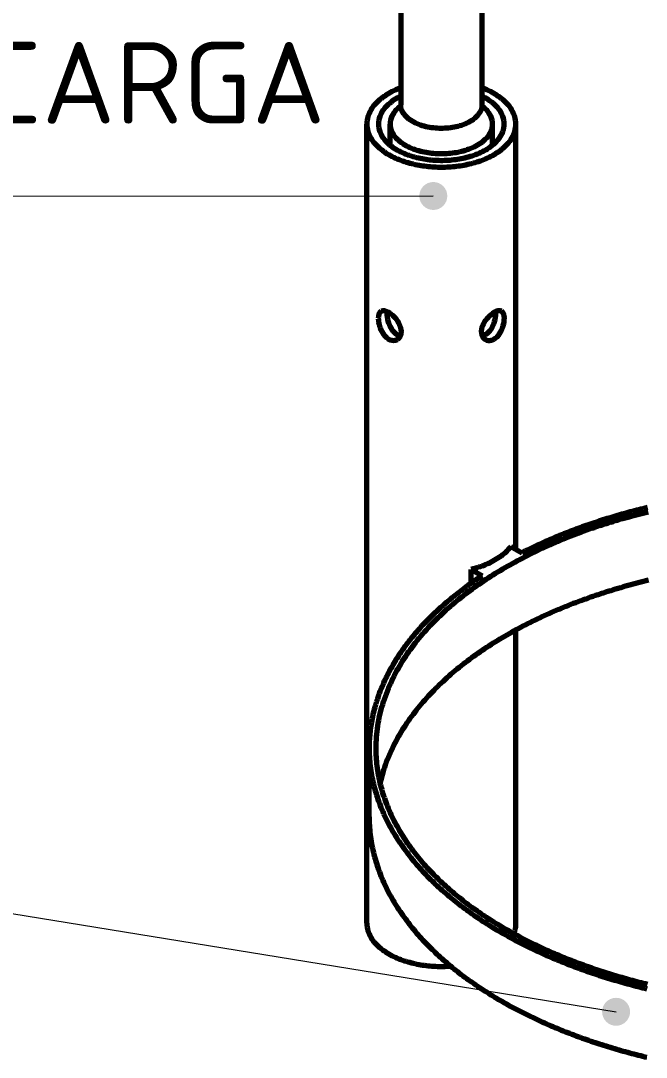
# Model space of a CAD drawing. Header units: millimetres. Extents: x 0 to 594, y 0 to 420.
# Drawn here: x 148.91 to 175.74, y 190.17 to 234.64 of the extents above; entities that cross this region are included whole.
import ezdxf
from ezdxf.enums import TextEntityAlignment as Align

# ---------------------------------------------------------------- set-up
doc = ezdxf.new("R2010")
doc.units = ezdxf.units.MM
for name, color, linetype, lineweight in [('01-VISIBLE', 7, 'CONTINUOUS', 70), ('06-TEXTO', 7, 'CONTINUOUS', 25), ('08-FINA', 5, 'CONTINUOUS', 18)]:
    doc.layers.add(name, color=color, linetype=linetype, lineweight=lineweight)
doc.styles.add('ISO3098', font='isocpeur.ttf')

msp = doc.modelspace()

# ---------------------------------------------------------------- hatches: boundary and pattern name
at = {"layer": '08-FINA'}
h = msp.add_hatch(color=7, dxfattribs=at)
h.dxf.hatch_style = 1
edge = h.paths.add_edge_path()
edge.add_arc((166.606, 227.121), 0.6, 0, 360)
h = msp.add_hatch(color=7, dxfattribs=at)
h.dxf.hatch_style = 1
edge = h.paths.add_edge_path()
edge.add_arc((174.446, 192.121), 0.6, 0, 360)

# ---------------------------------------------------------------- linework, layer by layer
at = {"layer": '01-VISIBLE'}
for p, q in [((165.21, 263.755), (165.21, 231.025)), ((168.69, 263.755), (168.69, 231.025)), ((163.75, 195.916), (163.75, 230.209)), ((164.75, 229.305), (164.75, 230.209)), ((169.15, 229.305), (169.15, 230.209)), ((170.15, 211.95), (170.15, 230.209)), ((169.926, 212.079), (170.399, 211.806)), ((168.229, 211.099), (168.702, 210.826)), ((168.229, 210.506), (168.229, 211.099)), ((170.15, 195.916), (170.15, 208.501)), ((163.853, 200.488), (163.853, 203.428))]:
    msp.add_line(p, q, dxfattribs=at)
for points in [[(165.21, 231.759), (165.135, 231.73), (165.06, 231.7), (164.986, 231.667), (164.912, 231.633), (164.84, 231.598), (164.768, 231.56), (164.698, 231.521), (164.628, 231.48), (164.56, 231.437), (164.493, 231.392), (164.427, 231.345), (164.363, 231.296), (164.301, 231.245), (164.24, 231.191), (164.182, 231.136), (164.126, 231.077), (164.072, 231.017), (164.022, 230.954), (163.974, 230.888), (163.93, 230.821), (163.891, 230.75), (163.855, 230.678), (163.824, 230.603), (163.798, 230.527), (163.777, 230.449), (163.762, 230.37), (163.753, 230.289), (163.75, 230.209)], [(170.15, 230.209), (170.147, 230.289), (170.138, 230.37), (170.123, 230.449), (170.102, 230.527), (170.076, 230.603), (170.045, 230.678), (170.009, 230.75), (169.969, 230.821), (169.925, 230.888), (169.878, 230.954), (169.828, 231.017), (169.774, 231.077), (169.718, 231.136), (169.66, 231.191), (169.599, 231.245), (169.537, 231.296), (169.473, 231.345), (169.407, 231.392), (169.34, 231.437), (169.272, 231.48), (169.202, 231.521), (169.131, 231.56), (169.06, 231.598), (168.987, 231.633), (168.914, 231.667), (168.84, 231.7), (168.765, 231.73), (168.69, 231.759)], [(165.21, 231.401), (165.138, 231.364), (165.067, 231.326), (164.997, 231.285), (164.929, 231.243), (164.862, 231.197), (164.797, 231.15), (164.734, 231.1), (164.673, 231.047), (164.615, 230.991), (164.559, 230.933), (164.506, 230.872), (164.457, 230.808), (164.412, 230.741), (164.372, 230.672), (164.336, 230.599), (164.306, 230.525), (164.282, 230.448), (164.264, 230.369), (164.253, 230.289), (164.25, 230.209)], [(169.65, 230.209), (169.646, 230.289), (169.636, 230.369), (169.618, 230.448), (169.594, 230.525), (169.564, 230.599), (169.528, 230.672), (169.487, 230.741), (169.442, 230.808), (169.393, 230.872), (169.341, 230.933), (169.285, 230.991), (169.226, 231.047), (169.166, 231.1), (169.102, 231.15), (169.037, 231.197), (168.971, 231.243), (168.902, 231.285), (168.833, 231.326), (168.762, 231.364), (168.69, 231.401)], [(165.211, 230.987), (165.144, 230.934), (165.08, 230.878), (165.019, 230.818), (164.963, 230.754), (164.911, 230.686), (164.865, 230.614), (164.825, 230.539), (164.793, 230.46), (164.769, 230.378), (164.755, 230.294), (164.75, 230.209)], [(168.18, 230.315), (168.109, 230.276), (168.037, 230.241), (167.963, 230.208), (167.888, 230.179), (167.811, 230.152), (167.734, 230.128), (167.656, 230.107), (167.578, 230.088), (167.499, 230.072), (167.419, 230.058), (167.339, 230.046), (167.259, 230.037), (167.178, 230.029), (167.098, 230.024), (167.017, 230.021), (166.936, 230.021), (166.856, 230.022), (166.775, 230.026), (166.694, 230.032), (166.614, 230.04), (166.534, 230.05), (166.454, 230.062), (166.375, 230.077), (166.296, 230.094), (166.217, 230.114), (166.14, 230.136), (166.063, 230.161), (165.987, 230.188), (165.912, 230.219), (165.839, 230.252), (165.766, 230.289), (165.696, 230.329), (165.628, 230.372), (165.562, 230.419), (165.5, 230.47), (165.441, 230.525), (165.386, 230.585), (165.337, 230.649), (165.294, 230.717), (165.258, 230.789), (165.232, 230.866), (165.215, 230.945), (165.21, 231.025)], [(168.69, 231.025), (168.684, 230.942), (168.666, 230.861), (168.638, 230.783), (168.601, 230.708), (168.556, 230.639), (168.504, 230.573), (168.447, 230.513), (168.385, 230.457), (168.32, 230.406), (168.251, 230.358), (168.18, 230.315)], [(169.15, 230.209), (169.145, 230.294), (169.13, 230.378), (169.106, 230.46), (169.074, 230.539), (169.035, 230.614), (168.989, 230.686), (168.937, 230.754), (168.88, 230.818), (168.82, 230.878), (168.756, 230.934), (168.689, 230.987)], [(163.75, 230.209), (163.753, 230.128), (163.762, 230.048), (163.777, 229.968), (163.798, 229.89), (163.824, 229.814), (163.855, 229.739), (163.891, 229.666), (163.931, 229.596), (163.975, 229.528), (164.022, 229.463), (164.073, 229.4), (164.126, 229.339), (164.183, 229.281), (164.241, 229.225), (164.302, 229.172), (164.364, 229.12), (164.428, 229.071), (164.494, 229.024), (164.561, 228.979), (164.63, 228.936), (164.699, 228.895), (164.77, 228.856), (164.842, 228.819), (164.914, 228.783), (164.988, 228.749), (165.062, 228.717), (165.137, 228.686), (165.212, 228.657), (165.288, 228.63), (165.365, 228.604), (165.442, 228.579), (165.519, 228.556), (165.597, 228.534), (165.676, 228.514), (165.754, 228.495), (165.833, 228.477), (165.912, 228.461), (165.992, 228.446), (166.071, 228.432), (166.151, 228.42), (166.231, 228.408), (166.312, 228.398), (166.392, 228.389), (166.472, 228.382), (166.553, 228.375), (166.634, 228.37), (166.714, 228.366), (166.795, 228.363), (166.876, 228.362), (166.957, 228.361), (167.038, 228.362), (167.119, 228.364), (167.199, 228.367), (167.28, 228.371), (167.361, 228.376), (167.441, 228.383), (167.522, 228.391), (167.602, 228.4), (167.682, 228.41), (167.763, 228.422), (167.842, 228.435), (167.922, 228.449), (168.001, 228.464), (168.081, 228.48), (168.159, 228.498), (168.238, 228.517), (168.316, 228.538), (168.394, 228.56), (168.471, 228.583), (168.548, 228.608), (168.625, 228.634), (168.701, 228.662), (168.776, 228.692), (168.851, 228.722), (168.925, 228.755), (168.998, 228.789), (169.071, 228.825), (169.142, 228.863), (169.213, 228.902)], [(164.25, 230.209), (164.253, 230.128), (164.264, 230.049), (164.282, 229.97), (164.306, 229.893), (164.336, 229.819), (164.371, 229.747), (164.412, 229.677), (164.457, 229.61), (164.506, 229.547), (164.558, 229.486), (164.613, 229.427), (164.672, 229.372), (164.733, 229.319), (164.795, 229.269), (164.86, 229.222), (164.927, 229.176), (164.995, 229.134), (165.064, 229.093), (165.135, 229.055), (165.207, 229.018), (165.28, 228.984), (165.353, 228.952), (165.428, 228.921), (165.503, 228.893), (165.579, 228.866), (165.655, 228.841), (165.732, 228.817), (165.81, 228.796), (165.888, 228.776), (165.966, 228.757), (166.044, 228.74), (166.123, 228.725), (166.203, 228.711), (166.282, 228.698), (166.362, 228.687), (166.442, 228.678), (166.522, 228.67), (166.602, 228.663), (166.682, 228.658), (166.762, 228.654), (166.843, 228.651), (166.923, 228.65), (167.004, 228.65), (167.084, 228.652), (167.165, 228.655), (167.245, 228.659), (167.325, 228.665), (167.405, 228.672), (167.485, 228.681), (167.565, 228.691), (167.645, 228.702), (167.724, 228.715), (167.803, 228.73), (167.882, 228.746), (167.96, 228.763), (168.039, 228.782), (168.116, 228.803), (168.194, 228.825), (168.271, 228.849), (168.347, 228.875), (168.422, 228.902), (168.497, 228.931), (168.572, 228.962), (168.645, 228.995), (168.717, 229.03), (168.789, 229.067), (168.859, 229.106)], [(164.75, 230.209), (164.754, 230.128), (164.768, 230.047), (164.789, 229.969), (164.819, 229.893), (164.855, 229.821), (164.898, 229.751), (164.945, 229.685), (164.998, 229.623), (165.054, 229.564), (165.114, 229.509), (165.176, 229.457), (165.241, 229.409), (165.309, 229.363), (165.378, 229.32), (165.449, 229.28), (165.521, 229.243), (165.594, 229.208), (165.669, 229.176), (165.745, 229.146), (165.821, 229.118), (165.898, 229.093), (165.976, 229.07), (166.055, 229.048), (166.134, 229.029), (166.213, 229.012), (166.293, 228.996), (166.373, 228.983), (166.454, 228.971), (166.535, 228.961), (166.615, 228.953), (166.697, 228.947), (166.778, 228.942), (166.859, 228.94), (166.94, 228.939), (167.022, 228.939), (167.103, 228.942), (167.184, 228.946), (167.265, 228.952), (167.346, 228.959), (167.427, 228.969), (167.508, 228.98), (167.588, 228.993), (167.668, 229.008), (167.747, 229.025), (167.826, 229.044), (167.905, 229.065), (167.983, 229.087), (168.061, 229.112), (168.137, 229.139), (168.213, 229.169), (168.288, 229.2), (168.362, 229.235), (168.434, 229.271), (168.505, 229.311)], [(168.505, 229.311), (168.576, 229.353), (168.645, 229.399), (168.712, 229.448), (168.776, 229.5), (168.837, 229.556), (168.895, 229.615), (168.949, 229.678), (168.998, 229.744), (169.041, 229.815), (169.079, 229.888), (169.109, 229.965), (169.131, 230.045), (169.145, 230.126), (169.15, 230.209)], [(168.859, 229.106), (168.931, 229.149), (169.001, 229.195), (169.069, 229.243), (169.136, 229.294), (169.2, 229.347), (169.262, 229.403), (169.321, 229.463), (169.376, 229.525), (169.428, 229.59), (169.476, 229.659), (169.52, 229.73), (169.558, 229.805), (169.59, 229.882), (169.616, 229.961), (169.634, 230.043), (169.646, 230.125), (169.65, 230.209)], [(169.213, 228.902), (169.281, 228.943), (169.349, 228.986), (169.416, 229.031), (169.481, 229.078), (169.544, 229.127), (169.606, 229.178), (169.666, 229.232), (169.723, 229.287), (169.779, 229.345), (169.832, 229.406), (169.882, 229.468), (169.928, 229.533), (169.972, 229.601), (170.011, 229.671), (170.046, 229.743), (170.077, 229.817), (170.103, 229.893), (170.123, 229.97), (170.138, 230.049), (170.147, 230.129), (170.15, 230.209)], [(164.364, 222.176), (164.321, 222.14), (164.289, 222.093), (164.268, 222.04), (164.256, 221.984), (164.249, 221.928), (164.247, 221.871)], [(165.064, 220.963), (165.128, 221.012), (165.178, 221.075), (165.212, 221.147), (165.231, 221.225), (165.237, 221.305), (165.23, 221.385), (165.214, 221.464), (165.189, 221.541), (165.157, 221.614), (165.12, 221.685), (165.077, 221.753), (165.03, 221.818), (164.978, 221.88), (164.924, 221.939), (164.865, 221.995), (164.804, 222.046), (164.739, 222.093), (164.67, 222.135), (164.597, 222.169), (164.521, 222.193), (164.441, 222.199), (164.364, 222.176)], [(164.615, 222.162), (164.614, 222.149), (164.613, 222.135), (164.612, 222.122), (164.611, 222.108), (164.611, 222.095), (164.611, 222.081)], [(164.611, 222.081), (164.614, 222.001), (164.623, 221.921), (164.638, 221.842), (164.656, 221.763), (164.68, 221.686), (164.708, 221.611), (164.74, 221.537), (164.778, 221.466), (164.821, 221.398), (164.87, 221.334), (164.924, 221.275), (164.986, 221.223), (165.053, 221.179), (165.127, 221.147), (165.205, 221.129)], [(169.213, 222.125), (169.142, 222.08), (169.075, 222.029), (169.012, 221.974), (168.952, 221.915), (168.897, 221.852), (168.845, 221.786), (168.798, 221.716), (168.757, 221.643), (168.721, 221.567), (168.693, 221.488), (168.673, 221.407), (168.663, 221.323), (168.666, 221.239), (168.684, 221.157), (168.718, 221.081), (168.769, 221.015), (168.835, 220.963)], [(168.859, 221.186), (168.93, 221.235), (168.993, 221.292), (169.049, 221.357), (169.098, 221.427), (169.141, 221.501), (169.178, 221.578), (169.21, 221.658), (169.236, 221.739), (169.258, 221.822), (169.274, 221.906), (169.285, 221.991), (169.289, 222.077), (169.285, 222.162)], [(169.535, 222.176), (169.482, 222.196), (169.426, 222.199), (169.37, 222.191), (169.315, 222.174), (169.263, 222.152), (169.213, 222.125)], [(169.213, 220.982), (169.279, 221.027), (169.34, 221.081), (169.395, 221.14), (169.443, 221.205), (169.486, 221.273), (169.524, 221.344), (169.557, 221.418), (169.586, 221.493), (169.609, 221.57), (169.628, 221.649), (169.642, 221.728), (169.651, 221.809), (169.653, 221.889), (169.646, 221.97), (169.629, 222.048), (169.594, 222.121), (169.535, 222.176)], [(164.247, 221.871), (164.251, 221.787), (164.261, 221.704), (164.278, 221.622), (164.299, 221.541), (164.326, 221.461), (164.357, 221.383), (164.394, 221.308), (164.436, 221.235), (164.484, 221.166), (164.539, 221.102), (164.599, 221.045), (164.667, 220.995), (164.741, 220.955), (164.821, 220.93), (164.904, 220.921), (164.987, 220.932), (165.064, 220.963)], [(168.694, 221.129), (168.723, 221.134), (168.752, 221.141), (168.78, 221.149), (168.807, 221.16), (168.833, 221.173), (168.859, 221.186)], [(168.835, 220.963), (168.896, 220.937), (168.96, 220.923), (169.026, 220.922), (169.091, 220.932), (169.154, 220.953), (169.213, 220.982)], [(164.153, 203.428), (164.154, 203.548), (164.158, 203.668), (164.164, 203.788), (164.171, 203.908), (164.182, 204.028), (164.194, 204.147), (164.209, 204.267), (164.226, 204.386), (164.245, 204.504), (164.266, 204.622), (164.289, 204.74), (164.315, 204.858), (164.343, 204.975), (164.372, 205.091), (164.404, 205.207), (164.438, 205.322), (164.474, 205.437), (164.512, 205.551), (164.551, 205.665), (164.593, 205.777), (164.636, 205.89), (164.682, 206.001), (164.729, 206.111), (164.778, 206.221), (164.828, 206.33), (164.881, 206.438), (164.935, 206.546), (164.99, 206.652), (165.047, 206.758), (165.106, 206.863), (165.166, 206.967), (165.228, 207.07), (165.291, 207.173), (165.355, 207.274), (165.421, 207.374), (165.489, 207.474), (165.557, 207.573), (165.627, 207.671), (165.698, 207.767), (165.77, 207.863), (165.844, 207.959), (165.919, 208.053), (165.994, 208.146), (166.071, 208.238), (166.149, 208.33), (166.228, 208.421), (166.308, 208.51), (166.389, 208.599), (166.471, 208.687), (166.554, 208.774), (166.638, 208.86), (166.723, 208.945), (166.808, 209.03), (166.895, 209.113), (166.982, 209.196), (167.07, 209.278), (167.159, 209.359), (167.248, 209.439), (167.339, 209.518), (167.43, 209.596), (167.522, 209.674), (167.614, 209.751), (167.707, 209.827), (167.801, 209.902), (167.896, 209.976), (167.991, 210.05), (168.086, 210.122), (168.183, 210.194), (168.28, 210.265), (168.377, 210.336), (168.475, 210.405), (168.574, 210.474), (168.673, 210.542), (168.772, 210.609), (168.872, 210.676), (168.973, 210.742), (169.074, 210.807), (169.175, 210.871), (169.277, 210.935), (169.38, 210.998), (169.483, 211.06), (169.586, 211.121), (169.69, 211.182), (169.794, 211.242), (169.898, 211.302), (170.003, 211.36), (170.108, 211.418), (170.214, 211.476), (170.32, 211.532), (170.427, 211.588), (170.533, 211.643), (170.64, 211.698), (170.748, 211.752), (170.855, 211.805), (170.963, 211.858), (171.072, 211.91), (171.18, 211.962), (171.289, 212.012), (171.398, 212.063), (171.508, 212.112), (171.618, 212.161), (171.728, 212.21), (171.838, 212.257), (171.949, 212.304), (172.059, 212.351), (172.171, 212.397), (172.282, 212.442), (172.393, 212.487), (172.505, 212.531), (172.617, 212.575), (172.729, 212.618), (172.842, 212.66), (172.955, 212.702), (173.067, 212.743), (173.18, 212.784), (173.294, 212.824), (173.407, 212.864), (173.521, 212.903), (173.635, 212.941), (173.749, 212.979), (173.863, 213.017), (173.977, 213.054), (174.092, 213.09), (174.207, 213.126), (174.322, 213.161), (174.437, 213.196), (174.552, 213.23), (174.667, 213.264), (174.783, 213.297), (174.898, 213.33), (175.014, 213.362), (175.13, 213.393), (175.246, 213.424), (175.362, 213.455), (175.479, 213.485), (175.595, 213.515), (175.712, 213.544), (175.829, 213.572)], [(175.787, 213.75), (175.696, 213.728), (175.604, 213.706), (175.513, 213.683), (175.422, 213.66), (175.33, 213.637), (175.239, 213.613), (175.148, 213.589), (175.057, 213.565), (174.966, 213.54), (174.876, 213.515), (174.785, 213.49), (174.694, 213.465), (174.604, 213.439), (174.513, 213.413), (174.423, 213.387), (174.333, 213.36), (174.243, 213.333), (174.153, 213.305), (174.063, 213.278), (173.973, 213.25), (173.883, 213.221), (173.793, 213.193), (173.704, 213.164), (173.614, 213.134), (173.525, 213.105), (173.436, 213.075), (173.347, 213.045), (173.258, 213.014), (173.169, 212.983), (173.08, 212.952), (172.991, 212.92), (172.903, 212.888), (172.814, 212.856), (172.726, 212.823), (172.638, 212.79), (172.55, 212.757), (172.462, 212.723), (172.374, 212.689), (172.287, 212.655), (172.199, 212.62), (172.112, 212.585), (172.025, 212.549), (171.938, 212.514), (171.851, 212.477), (171.764, 212.441), (171.677, 212.404), (171.591, 212.367), (171.505, 212.329), (171.418, 212.291), (171.332, 212.253), (171.247, 212.214), (171.161, 212.175), (171.076, 212.136), (170.99, 212.096), (170.905, 212.055), (170.82, 212.015), (170.736, 211.974), (170.651, 211.933), (170.567, 211.891), (170.483, 211.849), (170.399, 211.806)], [(169.926, 212.079), (169.875, 212.013), (169.821, 211.95), (169.764, 211.89), (169.704, 211.832), (169.642, 211.776), (169.578, 211.723), (169.512, 211.672), (169.445, 211.624), (169.376, 211.577), (169.305, 211.533), (169.234, 211.49), (169.161, 211.45), (169.087, 211.412), (169.013, 211.375), (168.937, 211.34), (168.861, 211.307), (168.784, 211.275), (168.706, 211.245), (168.628, 211.217), (168.549, 211.191), (168.47, 211.165), (168.39, 211.142), (168.31, 211.12), (168.229, 211.099)], [(168.702, 210.826), (168.635, 210.782), (168.568, 210.738), (168.501, 210.693), (168.435, 210.648), (168.369, 210.603), (168.303, 210.557), (168.237, 210.511), (168.172, 210.465), (168.106, 210.418), (168.042, 210.371), (167.977, 210.323), (167.912, 210.276), (167.848, 210.228), (167.784, 210.179), (167.721, 210.131), (167.657, 210.081), (167.594, 210.032), (167.531, 209.982), (167.469, 209.932), (167.406, 209.881), (167.345, 209.83), (167.283, 209.779), (167.221, 209.728), (167.16, 209.676), (167.1, 209.623), (167.039, 209.571), (166.979, 209.518), (166.919, 209.464), (166.86, 209.41), (166.801, 209.356), (166.742, 209.301), (166.684, 209.247), (166.626, 209.191), (166.568, 209.135), (166.511, 209.079), (166.454, 209.023), (166.397, 208.966), (166.341, 208.909), (166.285, 208.851), (166.23, 208.793), (166.175, 208.735), (166.12, 208.676), (166.066, 208.617), (166.012, 208.557), (165.959, 208.497), (165.906, 208.437), (165.854, 208.376), (165.802, 208.315), (165.751, 208.254), (165.7, 208.192), (165.649, 208.129), (165.599, 208.067), (165.55, 208.003), (165.501, 207.94), (165.453, 207.876), (165.405, 207.812), (165.357, 207.747), (165.31, 207.682), (165.264, 207.616), (165.218, 207.551), (165.173, 207.484), (165.129, 207.418), (165.085, 207.351), (165.041, 207.283), (164.999, 207.215), (164.957, 207.147), (164.915, 207.078), (164.874, 207.009), (164.834, 206.94), (164.794, 206.87), (164.756, 206.8), (164.717, 206.73), (164.68, 206.659), (164.643, 206.587), (164.607, 206.516), (164.572, 206.444), (164.537, 206.372), (164.503, 206.299), (164.47, 206.226), (164.437, 206.153), (164.406, 206.079), (164.375, 206.005), (164.345, 205.93), (164.316, 205.856), (164.287, 205.781), (164.26, 205.706), (164.233, 205.63), (164.207, 205.554), (164.182, 205.478), (164.158, 205.401), (164.134, 205.325), (164.112, 205.248), (164.09, 205.171), (164.069, 205.093), (164.05, 205.015), (164.031, 204.937), (164.013, 204.859), (163.996, 204.781), (163.98, 204.702), (163.964, 204.624), (163.95, 204.545), (163.937, 204.466), (163.925, 204.386), (163.913, 204.307), (163.903, 204.227), (163.894, 204.148), (163.885, 204.068), (163.878, 203.988), (163.871, 203.908), (163.866, 203.828), (163.861, 203.748), (163.858, 203.668), (163.855, 203.588), (163.854, 203.508), (163.853, 203.428)], [(175.837, 210.635), (175.727, 210.608), (175.618, 210.581), (175.509, 210.553), (175.399, 210.525), (175.29, 210.497), (175.181, 210.468), (175.073, 210.438), (174.964, 210.408), (174.855, 210.378), (174.747, 210.347), (174.638, 210.316), (174.53, 210.284), (174.422, 210.252), (174.314, 210.219), (174.206, 210.186), (174.099, 210.153), (173.991, 210.119), (173.884, 210.084), (173.777, 210.049), (173.669, 210.014), (173.563, 209.978), (173.456, 209.941), (173.349, 209.904), (173.243, 209.867), (173.137, 209.829), (173.031, 209.791), (172.925, 209.752), (172.819, 209.712), (172.714, 209.672), (172.608, 209.632), (172.503, 209.591), (172.398, 209.55), (172.294, 209.508), (172.189, 209.465), (172.085, 209.422), (171.981, 209.379), (171.877, 209.335), (171.774, 209.29), (171.67, 209.245), (171.567, 209.199), (171.464, 209.153), (171.362, 209.106), (171.259, 209.059), (171.157, 209.011), (171.055, 208.963), (170.953, 208.914), (170.852, 208.865), (170.751, 208.814), (170.65, 208.764), (170.55, 208.713), (170.45, 208.661), (170.35, 208.608), (170.25, 208.555), (170.151, 208.502), (170.052, 208.448), (169.953, 208.393), (169.855, 208.338), (169.757, 208.282), (169.66, 208.225), (169.562, 208.168), (169.466, 208.11), (169.369, 208.052), (169.273, 207.993), (169.177, 207.933), (169.082, 207.873), (168.987, 207.812), (168.893, 207.75), (168.799, 207.688), (168.705, 207.625), (168.612, 207.561), (168.519, 207.497), (168.427, 207.432), (168.335, 207.367), (168.244, 207.3), (168.153, 207.233), (168.063, 207.166), (167.974, 207.097), (167.884, 207.028), (167.796, 206.958), (167.708, 206.888), (167.62, 206.817), (167.534, 206.745), (167.447, 206.672), (167.362, 206.599), (167.277, 206.524), (167.192, 206.45), (167.109, 206.374), (167.026, 206.298), (166.943, 206.22), (166.862, 206.143), (166.781, 206.064), (166.701, 205.984), (166.622, 205.904), (166.543, 205.823), (166.465, 205.742), (166.389, 205.659), (166.313, 205.576), (166.237, 205.492), (166.163, 205.407), (166.09, 205.321), (166.017, 205.235), (165.946, 205.147), (165.876, 205.059), (165.806, 204.97), (165.738, 204.881), (165.67, 204.79), (165.604, 204.699), (165.539, 204.607), (165.475, 204.514), (165.412, 204.421), (165.35, 204.326), (165.29, 204.231), (165.23, 204.135), (165.172, 204.038), (165.116, 203.941), (165.06, 203.843), (165.006, 203.744), (164.954, 203.644), (164.903, 203.543), (164.853, 203.442), (164.805, 203.34), (164.758, 203.238), (164.713, 203.134), (164.669, 203.03), (164.627, 202.926), (164.586, 202.821), (164.547, 202.715), (164.51, 202.608), (164.475, 202.501), (164.441, 202.393), (164.409, 202.285), (164.379, 202.177), (164.351, 202.068), (164.324, 201.958)], [(163.853, 203.428), (163.854, 203.331), (163.856, 203.234), (163.86, 203.138), (163.865, 203.041), (163.871, 202.945), (163.879, 202.849), (163.889, 202.753), (163.899, 202.657), (163.912, 202.561), (163.925, 202.465), (163.94, 202.37), (163.957, 202.274), (163.974, 202.179), (163.994, 202.085), (164.014, 201.99), (164.036, 201.896), (164.059, 201.802), (164.084, 201.709), (164.109, 201.616), (164.136, 201.523), (164.165, 201.431), (164.194, 201.339), (164.225, 201.247), (164.257, 201.156), (164.291, 201.065), (164.325, 200.975), (164.361, 200.885), (164.398, 200.796), (164.435, 200.707), (164.475, 200.619), (164.515, 200.531), (164.556, 200.444), (164.598, 200.357), (164.642, 200.27), (164.686, 200.185), (164.732, 200.099), (164.778, 200.015), (164.825, 199.93), (164.874, 199.847), (164.923, 199.764), (164.973, 199.681), (165.024, 199.599), (165.076, 199.518), (165.129, 199.437), (165.183, 199.357), (165.238, 199.277), (165.293, 199.198), (165.349, 199.119), (165.406, 199.041), (165.464, 198.964), (165.523, 198.887), (165.582, 198.811), (165.642, 198.735), (165.703, 198.66), (165.764, 198.585), (165.826, 198.511), (165.889, 198.438), (165.953, 198.365), (166.017, 198.293), (166.082, 198.221), (166.147, 198.15), (166.213, 198.08), (166.28, 198.01), (166.347, 197.94), (166.415, 197.871), (166.483, 197.803), (166.552, 197.735), (166.621, 197.668), (166.691, 197.601), (166.762, 197.535), (166.833, 197.47), (166.904, 197.405), (166.976, 197.34), (167.049, 197.276), (167.122, 197.213), (167.195, 197.15), (167.269, 197.088), (167.343, 197.026), (167.418, 196.965), (167.493, 196.904), (167.568, 196.844), (167.644, 196.784), (167.721, 196.725), (167.797, 196.666), (167.874, 196.608), (167.952, 196.55), (168.03, 196.493), (168.108, 196.436), (168.187, 196.38), (168.266, 196.324), (168.345, 196.269), (168.424, 196.214), (168.504, 196.16), (168.585, 196.106), (168.665, 196.053), (168.746, 196), (168.827, 195.948), (168.909, 195.896), (168.99, 195.844), (169.073, 195.793), (169.155, 195.743), (169.237, 195.693), (169.32, 195.643), (169.404, 195.594), (169.487, 195.545), (169.571, 195.497), (169.655, 195.449), (169.739, 195.402), (169.823, 195.355), (169.908, 195.308), (169.993, 195.262), (170.078, 195.216), (170.163, 195.171), (170.249, 195.126), (170.335, 195.082), (170.421, 195.038), (170.507, 194.994), (170.593, 194.951), (170.68, 194.908), (170.767, 194.866), (170.854, 194.824), (170.941, 194.783), (171.029, 194.742), (171.116, 194.701), (171.204, 194.661), (171.292, 194.621), (171.38, 194.581), (171.468, 194.542), (171.557, 194.503), (171.646, 194.465), (171.734, 194.427), (171.823, 194.389), (171.913, 194.352), (172.002, 194.315), (172.091, 194.279), (172.181, 194.243), (172.271, 194.207), (172.361, 194.171), (172.451, 194.136), (172.541, 194.102), (172.631, 194.068), (172.722, 194.034), (172.812, 194), (172.903, 193.967), (172.994, 193.934), (173.085, 193.902), (173.176, 193.87), (173.267, 193.838), (173.359, 193.807), (173.45, 193.775), (173.542, 193.745), (173.634, 193.714), (173.725, 193.684), (173.817, 193.655), (173.909, 193.625), (174.002, 193.596), (174.094, 193.568), (174.186, 193.54), (174.279, 193.512), (174.371, 193.484), (174.464, 193.457), (174.557, 193.43), (174.65, 193.403), (174.743, 193.377), (174.836, 193.351), (174.929, 193.325), (175.022, 193.3), (175.115, 193.275), (175.209, 193.25), (175.302, 193.226), (175.396, 193.202), (175.49, 193.178), (175.583, 193.155), (175.677, 193.132), (175.771, 193.109)], [(175.794, 193.291), (175.702, 193.314), (175.609, 193.337), (175.517, 193.36), (175.425, 193.384), (175.333, 193.408), (175.241, 193.432), (175.149, 193.457), (175.057, 193.482), (174.965, 193.507), (174.874, 193.533), (174.782, 193.558), (174.691, 193.585), (174.6, 193.611), (174.508, 193.638), (174.417, 193.665), (174.326, 193.693), (174.235, 193.721), (174.144, 193.749), (174.054, 193.777), (173.963, 193.806), (173.872, 193.835), (173.782, 193.865), (173.692, 193.895), (173.602, 193.925), (173.511, 193.956), (173.422, 193.987), (173.332, 194.018), (173.242, 194.049), (173.152, 194.081), (173.063, 194.114), (172.974, 194.146), (172.884, 194.179), (172.795, 194.213), (172.706, 194.246), (172.618, 194.28), (172.529, 194.315), (172.44, 194.35), (172.352, 194.385), (172.264, 194.42), (172.176, 194.456), (172.088, 194.493), (172, 194.529), (171.912, 194.566), (171.825, 194.604), (171.738, 194.641), (171.65, 194.68), (171.564, 194.718), (171.477, 194.757), (171.39, 194.796), (171.304, 194.836), (171.217, 194.876), (171.131, 194.917), (171.045, 194.958), (170.96, 194.999), (170.874, 195.041), (170.789, 195.083), (170.704, 195.125), (170.619, 195.168), (170.534, 195.211), (170.45, 195.255), (170.366, 195.299), (170.281, 195.344), (170.198, 195.389), (170.114, 195.434), (170.031, 195.48), (169.948, 195.526), (169.865, 195.573), (169.782, 195.62), (169.7, 195.667), (169.618, 195.715), (169.536, 195.764), (169.454, 195.813), (169.373, 195.862), (169.292, 195.912), (169.211, 195.962), (169.13, 196.012), (169.05, 196.064), (168.97, 196.115), (168.891, 196.167), (168.811, 196.22), (168.732, 196.273), (168.654, 196.326), (168.575, 196.38), (168.497, 196.434), (168.419, 196.489), (168.342, 196.545), (168.265, 196.6), (168.188, 196.657), (168.112, 196.714), (168.036, 196.771), (167.961, 196.829), (167.886, 196.887), (167.811, 196.946), (167.736, 197.005), (167.662, 197.065), (167.589, 197.125), (167.516, 197.186), (167.443, 197.247), (167.371, 197.309), (167.299, 197.372), (167.228, 197.435), (167.157, 197.498), (167.087, 197.562), (167.017, 197.627), (166.947, 197.692), (166.878, 197.757), (166.81, 197.824), (166.742, 197.89), (166.675, 197.957), (166.608, 198.025), (166.542, 198.094), (166.477, 198.162), (166.412, 198.232), (166.347, 198.302), (166.283, 198.373), (166.22, 198.444), (166.158, 198.515), (166.096, 198.588), (166.035, 198.66), (165.974, 198.734), (165.914, 198.808), (165.855, 198.882), (165.797, 198.957), (165.739, 199.033), (165.682, 199.109), (165.626, 199.186), (165.571, 199.263), (165.516, 199.341), (165.462, 199.42), (165.41, 199.499), (165.357, 199.578), (165.306, 199.658), (165.256, 199.739), (165.206, 199.82), (165.158, 199.902), (165.11, 199.985), (165.064, 200.067), (165.018, 200.151), (164.973, 200.235), (164.929, 200.319), (164.887, 200.404), (164.845, 200.49), (164.804, 200.576), (164.765, 200.662), (164.726, 200.749), (164.689, 200.837), (164.653, 200.925), (164.618, 201.013), (164.584, 201.102), (164.551, 201.191), (164.519, 201.281), (164.489, 201.371), (164.46, 201.462), (164.432, 201.553), (164.405, 201.644), (164.38, 201.736), (164.356, 201.828), (164.333, 201.92), (164.312, 202.013), (164.291, 202.106), (164.273, 202.199), (164.255, 202.292), (164.239, 202.386), (164.224, 202.48), (164.211, 202.574), (164.199, 202.668), (164.188, 202.763), (164.179, 202.858), (164.171, 202.952), (164.165, 203.047), (164.16, 203.142), (164.156, 203.237), (164.154, 203.333), (164.153, 203.428)], [(163.853, 200.488), (163.854, 200.392), (163.856, 200.295), (163.86, 200.198), (163.865, 200.102), (163.871, 200.006), (163.879, 199.909), (163.889, 199.813), (163.899, 199.717), (163.912, 199.621), (163.925, 199.526), (163.94, 199.43), (163.957, 199.335), (163.974, 199.24), (163.994, 199.145), (164.014, 199.051), (164.036, 198.957), (164.059, 198.863), (164.084, 198.77), (164.109, 198.676), (164.136, 198.584), (164.165, 198.491), (164.194, 198.399), (164.225, 198.308), (164.257, 198.217), (164.291, 198.126), (164.325, 198.036), (164.361, 197.946), (164.398, 197.857), (164.435, 197.768), (164.475, 197.679), (164.515, 197.592), (164.556, 197.504), (164.598, 197.417), (164.642, 197.331), (164.686, 197.245), (164.732, 197.16), (164.778, 197.075), (164.825, 196.991), (164.874, 196.907), (164.923, 196.824), (164.973, 196.742), (165.024, 196.66), (165.076, 196.578), (165.129, 196.498), (165.183, 196.417), (165.238, 196.338), (165.293, 196.258), (165.349, 196.18), (165.406, 196.102), (165.464, 196.024), (165.523, 195.948), (165.582, 195.871), (165.642, 195.796), (165.703, 195.721), (165.764, 195.646), (165.826, 195.572), (165.889, 195.499), (165.953, 195.426), (166.017, 195.354), (166.082, 195.282), (166.147, 195.211), (166.213, 195.14), (166.28, 195.07), (166.347, 195.001), (166.415, 194.932), (166.483, 194.864), (166.552, 194.796), (166.621, 194.729), (166.691, 194.662), (166.762, 194.596), (166.833, 194.53), (166.904, 194.465), (166.976, 194.401), (167.049, 194.337), (167.122, 194.274), (167.195, 194.211), (167.269, 194.148), (167.343, 194.087), (167.418, 194.025), (167.493, 193.965), (167.568, 193.904), (167.644, 193.845), (167.721, 193.785), (167.797, 193.727), (167.874, 193.668), (167.952, 193.611), (168.03, 193.554), (168.108, 193.497), (168.187, 193.441), (168.266, 193.385), (168.345, 193.33), (168.424, 193.275), (168.504, 193.221), (168.585, 193.167), (168.665, 193.114), (168.746, 193.061), (168.827, 193.008), (168.909, 192.956), (168.99, 192.905), (169.073, 192.854), (169.155, 192.803), (169.237, 192.753), (169.32, 192.704), (169.404, 192.655), (169.487, 192.606), (169.571, 192.558), (169.655, 192.51), (169.739, 192.462), (169.823, 192.415), (169.908, 192.369), (169.993, 192.323), (170.078, 192.277), (170.163, 192.232), (170.249, 192.187), (170.335, 192.143), (170.421, 192.099), (170.507, 192.055), (170.593, 192.012), (170.68, 191.969), (170.767, 191.927), (170.854, 191.885), (170.941, 191.843), (171.029, 191.802), (171.116, 191.761), (171.204, 191.721), (171.292, 191.681), (171.38, 191.642), (171.468, 191.603), (171.557, 191.564), (171.646, 191.525), (171.734, 191.487), (171.823, 191.45), (171.913, 191.413), (172.002, 191.376), (172.091, 191.339), (172.181, 191.303), (172.271, 191.267), (172.361, 191.232), (172.451, 191.197), (172.541, 191.162), (172.631, 191.128), (172.722, 191.094), (172.812, 191.061), (172.903, 191.028), (172.994, 190.995), (173.085, 190.962), (173.176, 190.93), (173.267, 190.899), (173.359, 190.867), (173.45, 190.836), (173.542, 190.805), (173.634, 190.775), (173.725, 190.745), (173.817, 190.715), (173.909, 190.686), (174.002, 190.657), (174.094, 190.628), (174.186, 190.6), (174.279, 190.572), (174.371, 190.545), (174.464, 190.517), (174.557, 190.49), (174.65, 190.464), (174.743, 190.437), (174.836, 190.411), (174.929, 190.386), (175.022, 190.361), (175.115, 190.336), (175.209, 190.311), (175.302, 190.287), (175.396, 190.262), (175.49, 190.239), (175.583, 190.215), (175.677, 190.192), (175.771, 190.17)], [(163.75, 195.916), (163.753, 195.835), (163.762, 195.755), (163.777, 195.676), (163.798, 195.598), (163.824, 195.522), (163.854, 195.447), (163.89, 195.375), (163.93, 195.305), (163.974, 195.237), (164.021, 195.172), (164.071, 195.109), (164.124, 195.048), (164.18, 194.99), (164.239, 194.935), (164.299, 194.881), (164.361, 194.83), (164.425, 194.781), (164.491, 194.734), (164.557, 194.689), (164.626, 194.646), (164.695, 194.605), (164.766, 194.566), (164.837, 194.528), (164.909, 194.493), (164.982, 194.459), (165.056, 194.427), (165.131, 194.396), (165.206, 194.367), (165.282, 194.339), (165.358, 194.313), (165.435, 194.289), (165.512, 194.265), (165.59, 194.244), (165.668, 194.223), (165.746, 194.204), (165.825, 194.186), (165.904, 194.17), (165.983, 194.155), (166.062, 194.141), (166.142, 194.128), (166.222, 194.117), (166.302, 194.107), (166.382, 194.098), (166.462, 194.09), (166.542, 194.083), (166.623, 194.078), (166.703, 194.074), (166.784, 194.071), (166.864, 194.069), (166.945, 194.068), (167.026, 194.069), (167.106, 194.071), (167.187, 194.073), (167.267, 194.077), (167.348, 194.083)], [(170.054, 195.467), (170.082, 195.539), (170.106, 195.612), (170.125, 195.687), (170.139, 195.762), (170.147, 195.839), (170.15, 195.916)]]:
    msp.add_lwpolyline(points, dxfattribs=at)
at = {"layer": '08-FINA'}
for p, q in [((51.5, 227.066), (166.606, 227.121)), ((51.442, 212.144), (174.446, 192.121))]:
    msp.add_line(p, q, dxfattribs=at)

# ---------------------------------------------------------------- texts
at = {"layer": '06-TEXTO', "style": 'ISO3098'}
msp.add_text('S3 DISPOSITIVO DE DESCARGA', height=3.5, dxfattribs=at).set_placement((128.394, 231.979), align=Align.MIDDLE_CENTER)

doc.saveas('drawing.dxf')
